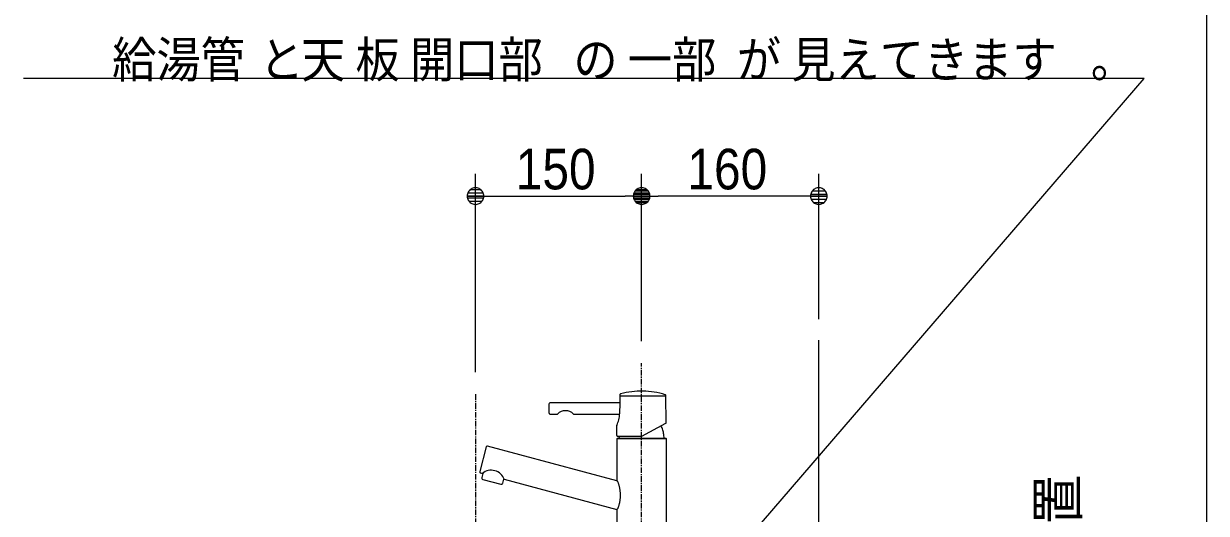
# Model space of a CAD drawing. Units: millimetres, scale not verified. Extents: x -6062 to 6062, y -3045 to 3045.
# Drawn here: x -1436 to -368, y -1226 to -784 of the extents above; entities that cross this region are included whole.
import ezdxf
from ezdxf.enums import TextEntityAlignment as Align

# ---------------------------------------------------------------- set-up
doc = ezdxf.new("R2010")
doc.units = ezdxf.units.MM
doc.header["$LTSCALE"] = 20
doc.linetypes.add('CHAIN1', pattern=[8, 5, -1, 1, -1])
for name, color, linetype, lineweight in [('0-0_1図面枠', 7, 'Continuous', 9), ('0-1_4給排水', 7, 'Continuous', 9), ('0-2_2寸法-2', 7, 'Continuous', 9), ('0-3_0', 7, 'Continuous', 9), ('0-4_2寸法-1', 7, 'Continuous', 9), ('0-6_5ボウル・キャビネット', 7, 'Continuous', 9), ('0-7_2寸法-3', 7, 'Continuous', 9)]:
    doc.layers.add(name, color=color, linetype=linetype, lineweight=lineweight)
doc.styles.add('ＭＳ ゴシック', font='')
doc.styles.add('ＭＳ Ｐゴシック', font='')
doc.styles.get('ＭＳ ゴシック').set_extended_font_data('MS Gothic')
doc.styles.get('ＭＳ Ｐゴシック').set_extended_font_data('MS PGothic')

# ---------------------------------------------------------------- blocks, each defined once
blk = doc.blocks.new('グループ-4')
at = {"layer": '0-0_1図面枠'}
blk.add_line((28400, 41000), (28400, -48600), dxfattribs=at)
blk = doc.blocks.new('_Dot')
at = {"layer": '0-3_0'}
for p, q in [((-10, 0), (-20, 0)), ((9.78, 2), (-9.78, 2)), ((7.99, 6), (-7.99, 6)), ((9.16, -3.98), (-9.16, -3.98)), ((6, -7.98), (-6, -7.98))]:
    blk.add_line(p, q, dxfattribs=at)
for points in [[(10, 0), (9.92, 1.25), (9.69, 2.49), (9.3, 3.68), (8.76, 4.82), (8.09, 5.88), (7.29, 6.85), (6.37, 7.71), (5.36, 8.44), (4.26, 9.05), (3.09, 9.51), (1.87, 9.82), (0.63, 9.98), (-0.63, 9.98), (-1.87, 9.82), (-3.09, 9.51), (-4.26, 9.05), (-5.36, 8.44), (-6.37, 7.71), (-7.29, 6.85), (-8.09, 5.88), (-8.76, 4.82), (-9.3, 3.68), (-9.69, 2.49), (-9.92, 1.25), (-10, 0), (0, 0)], [(-10, 0), (-9.92, -1.25), (-9.69, -2.49), (-9.3, -3.68), (-8.76, -4.82), (-8.09, -5.88), (-7.29, -6.85), (-6.37, -7.71), (-5.36, -8.44), (-4.26, -9.05), (-3.09, -9.51), (-1.87, -9.82), (-0.63, -9.98), (0.63, -9.98), (1.87, -9.82), (3.09, -9.51), (4.26, -9.05), (5.36, -8.44), (6.37, -7.71), (7.29, -6.85), (8.09, -5.88), (8.76, -4.82), (9.3, -3.68), (9.69, -2.49), (9.92, -1.25), (10, 0), (0, 0)]]:
    blk.add_lwpolyline(points, close=True, dxfattribs=at)
blk = doc.blocks.new('グループ-47')
at = {"layer": '0-1_4給排水', "linetype": 'CHAIN1'}
blk.add_line((18200, -26200), (18200, -21820), dxfattribs=at)
at = {"layer": '0-1_4給排水'}
for p, q in [((18638.7, -22415.3), (17806.7, -22415.3)), ((16525.5, -22555.3), (16525.5, -22715.3)), ((17805, -22535.3), (17802.3, -22733.2)), ((16545.5, -22735.3), (16682.6, -22735.3)), ((16968.3, -22735.3), (17802.2, -22735.3)), ((17748.7, -22945.1), (17748.7, -23115.3)), ((18200.9, -23134.2), (18640, -22900.7)), ((18650, -23186), (17750, -23186)), ((17768.7, -23135.3), (18196.2, -23135.3)), ((17795.1, -23180), (17799, -23135.3)), ((18604.9, -23180), (18598.5, -23106.5)), ((15394.7, -23330.8), (15275.7, -23775.1)), ((15332.9, -23916.8), (15657.5, -24003.7))]:
    blk.add_line(p, q, dxfattribs=at)
for points in [[(17806.7, -22392.1), (17806.7, -22415.3), (17805, -22535.3), (16545.5, -22535.3)], [(18645.3, -22891.7), (18638.7, -22415.3), (18638.7, -22406.5)], [(18650, -24856.1), (18650, -23186), (18644, -23180), (18200, -23180), (17756, -23180), (17750, -23186), (17750, -23941.2), (15419.2, -23316.6)], [(15289.8, -23799.6), (15323.6, -23808.7), (15330.4, -23810.5), (15311.7, -23880)], [(15694.2, -23982.5), (15712.9, -23913), (15719.6, -23914.8), (17750, -24458.8), (17750, -25387.6)], [(17747.5, -24458.1), (17750.4, -24457.9), (17753.7, -24456.8), (17757, -24454.9), (17760.3, -24452.2), (17763.6, -24448.6), (17766.9, -24444.3), (17770.3, -24439.1), (17773.6, -24433.1), (17777, -24426.3), (17780.3, -24418.7), (17783.7, -24410.3), (17787.1, -24401.1), (17790.4, -24391), (17793.7, -24380.5), (17796.8, -24369.8), (17799.6, -24359), (17802.3, -24348), (17804.7, -24336.9), (17807, -24325.7), (17809, -24314.3), (17810.8, -24302.8), (17812.4, -24291.1), (17813.8, -24279.3), (17814.9, -24267.3), (17815.9, -24255.2), (17816.7, -24243), (17817.2, -24230.6), (17817.5, -24218.1), (17817.7, -24205.5), (17817.6, -24193), (17817.3, -24180.5), (17816.8, -24168), (17816, -24155.5), (17815.1, -24143.1), (17813.9, -24130.7), (17812.6, -24118.3), (17811, -24105.9), (17809.2, -24093.6), (17807.2, -24081.3)], [(17807.2, -24081.3), (17805, -24069.1), (17802.5, -24056.8), (17799.9, -24044.6), (17797, -24032.4), (17794, -24020.7), (17791, -24009.7), (17788, -23999.6), (17785, -23990.3), (17781.9, -23981.7), (17778.8, -23974), (17775.7, -23967.1), (17772.6, -23961.1), (17769.4, -23955.8), (17766.2, -23951.3), (17763, -23947.7), (17759.8, -23944.8), (17756.6, -23942.8), (17753.3, -23941.6), (17750, -23941.2)]]:
    blk.add_lwpolyline(points, dxfattribs=at)
for centre, radius, start, end in [((17826.7, -22392.1), 20, 142.8192, 180), ((17826.7, -22392.1), 20, 105.63841, 142.8192), ((18198.7, -23721), 1400, 88.95973, 105.6384), ((18198.7, -23721), 1400, 72.28107, 88.95973), ((18618.7, -22406.5), 20, 36.14053, 72.28107), ((18618.7, -22406.5), 20, 0, 36.14053), ((16545.5, -22555.3), 20, 135, 180), ((16545.5, -22555.3), 20, 90, 135), ((16545.5, -22715.3), 20, 180, 225), ((16545.5, -22715.3), 20, 225, 270), ((16825.5, -22875.3), 200, 90, 135.573), ((16825.5, -22875.3), 200, 44.427, 90), ((17352.3, -22727.1), 450, 332.36262, 345.78827), ((17352.3, -22727.1), 450, 345.78827, 358.94747), ((17768.7, -22945.1), 20, 166.18131, 180), ((17768.7, -22945.1), 20, 152.36262, 166.18131), ((18200, -23141.3), 400, 16.92348, 28.84696), ((18200, -23141.3), 400, 5, 16.92348), ((18635.3, -22891.8), 10, 297.99996, 329.39786), ((18635.3, -22891.8), 10, 329.39786, 0.79576), ((17768.7, -23115.3), 20, 180, 225), ((17768.7, -23115.3), 20, 225, 270), ((18196.2, -23125.3), 10, 270, 284.00001), ((18196.2, -23125.3), 10, 284.00001, 298.00001), ((15414, -23336), 20, 120, 164.99998), ((15414, -23336), 20, 75.00002, 120), ((15295, -23780.3), 20, 165.00002, 210), ((15295, -23780.3), 20, 210, 254.99998), ((15340.7, -23887.8), 30, 165, 210), ((15340.7, -23887.8), 30, 210, 255), ((15484.6, -24000), 250, 75, 130.08079), ((15484.6, -24000), 250, 19.91921, 75), ((15665.3, -23974.8), 30, 255, 300), ((15665.3, -23974.8), 30, 300, 345)]:
    blk.add_arc(centre, radius, start, end, dxfattribs=at)
blk = doc.blocks.new('グループ-58')
at = {"layer": '0-1_4給排水', "linetype": 'CHAIN1'}
blk.add_line((15200, -22380), (15200, -34020), dxfattribs=at)

msp = doc.modelspace()

# ---------------------------------------------------------------- linework, layer by layer
at = {"layer": '0-4_2寸法-1'}
for p, q in [((-1027.5, -1099), (-1027.5, -920)), ((-877.5, -1071), (-877.5, -920)), ((-877.5, -1071), (-877.5, -920)), ((-717.5, -1051), (-717.5, -920)), ((-1012.49, -940), (-892.51, -940)), ((-732.51, -940), (-862.49, -940))]:
    msp.add_line(p, q, dxfattribs=at)
at = {"layer": '0-6_5ボウル・キャビネット'}
msp.add_lwpolyline([(-1317.5, -2070), (-717.5, -2070), (-717.5, -1070)], dxfattribs=at)
at = {"layer": '0-7_2寸法-3'}
msp.add_lwpolyline([(-877.5, -1360.7), (-423.59, -834), (-1435.59, -834)], dxfattribs=at)

# ---------------------------------------------------------------- block references
at = {"layer": '0-0_1図面枠', "xscale": 0.05, "yscale": 0.05}
msp.add_blockref('グループ-4', (-1787.5, 0), dxfattribs=at)
at = {"layer": '0-1_4給排水', "xscale": 0.05, "yscale": 0.05}
for name in ['グループ-47', 'グループ-58']:
    msp.add_blockref(name, (-1787.5, 0), dxfattribs=at)
at = {"layer": '0-4_2寸法-1', "xscale": 0.7503418, "yscale": 0.7503418, "rotation": 180}
for p in [(-1027.5, -940), (-877.5, -940)]:
    msp.add_blockref('_Dot', p, dxfattribs=at)
at = {"layer": '0-4_2寸法-1', "xscale": 0.7503418, "yscale": 0.7503418}
for p in [(-877.5, -940), (-717.5, -940)]:
    msp.add_blockref('_Dot', p, dxfattribs=at)

# ---------------------------------------------------------------- texts
at = {"layer": '0-2_2寸法-2', "style": 'ＭＳ Ｐゴシック', "width": 0.9}
msp.add_text('Pトラップ排水位置', height=36.66, rotation=90, dxfattribs=at).set_placement((-472.48, -1580.42), align=Align.BOTTOM_LEFT)
at = {"layer": '0-4_2寸法-1', "style": 'ＭＳ Ｐゴシック', "width": 0.9}
for s, p in [('150', (-991.11, -944.96)), ('160', (-836.11, -944.96))]:
    msp.add_text(s, height=36.66, dxfattribs=at).set_placement(p, align=Align.BOTTOM_LEFT)
at = {"layer": '0-7_2寸法-3', "style": 'ＭＳ ゴシック', "width": 0.9}
for s, p in [('\u3000\u3000給湯管', (-1435.59, -842.78)), ('と', (-1222.69, -842.78)), ('天', (-1185.04, -842.78)), ('板', (-1135.86, -842.78)), ('開口部', (-1086.67, -842.78)), ('一部', (-889.94, -842.78)), ('が', (-791.57, -842.78)), ('見えてきます', (-742.39, -842.78)), ('の', (-939.12, -842.78)), ('。', (-471.88, -842.78))]:
    msp.add_text(s, height=32.55, dxfattribs=at).set_placement(p, align=Align.BOTTOM_LEFT)

doc.saveas('drawing.dxf')
